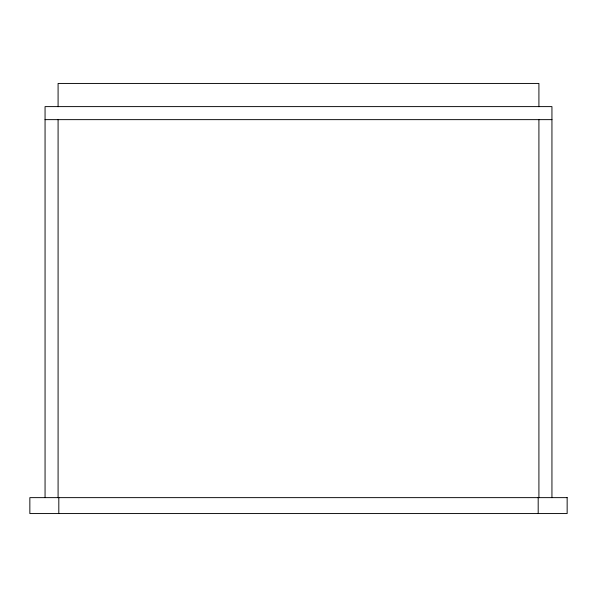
<?xml version="1.0" encoding="UTF-8"?>
<svg xmlns="http://www.w3.org/2000/svg" width="597" height="597" viewBox="0 0 597 597"><rect width="100%" height="100%" fill="white"/><g stroke="black" fill="none" stroke-linecap="round" stroke-linejoin="round"><path stroke-width="0.9" d="M45.059 119.639L551.941 119.639M551.941 497.637L551.941 106.609L45.059 106.609L45.059 497.637M538.912 106.714L538.912 83.438L58.088 83.438L58.088 106.714M538.912 119.639L538.912 497.637M538.188 497.637L538.188 513.562M58.812 497.637L58.812 513.562M58.088 119.639L58.088 497.637M567.15 497.637L29.85 497.637L29.85 513.562L567.15 513.562L567.15 497.637"/></g></svg>
